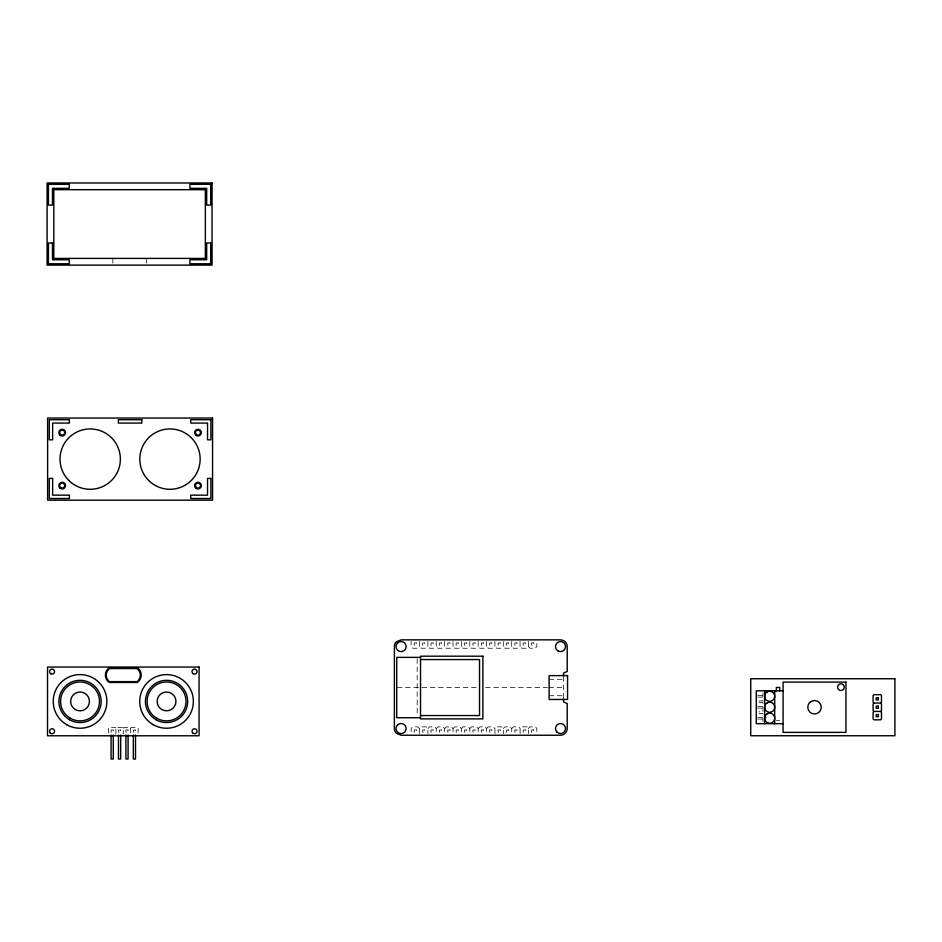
<?xml version="1.0" encoding="UTF-8"?>
<svg xmlns="http://www.w3.org/2000/svg" width="942" height="942" viewBox="0 0 942 942"><rect width="100%" height="100%" fill="white"/><g stroke="black" fill="none" stroke-linecap="round" stroke-linejoin="round"><path stroke-width="0.71" stroke-dasharray="4.71 3.53" d="M520.102 733.571L520.102 728.543L521.444 726.859L527.108 726.859L528.45 728.543L528.45 733.571M528.45 728.543L529.793 726.859L535.492 726.859L536.834 728.543L536.834 733.571M115.878 734.148L115.878 728.072L116.549 727.401L122.625 727.401L123.296 728.072L123.296 734.148M123.296 728.072L123.967 727.401L130.043 727.401L130.714 728.072L130.714 734.148M130.714 728.072L131.385 727.401L137.461 727.401L138.133 728.072L138.133 734.148M419.484 641.537L419.484 646.565L417.812 648.237L412.773 648.237L411.101 646.565L411.101 641.537M427.868 641.537L427.868 646.565L426.184 648.237L421.156 648.237L419.484 646.565M436.252 641.537L436.252 646.565L434.568 648.237L429.54 648.237L427.868 646.565M444.624 641.537L444.624 646.565L442.952 648.237L437.924 648.237L436.252 646.565M453.008 641.537L453.008 646.565L451.336 648.237L446.308 648.237L444.624 646.565M461.392 641.537L461.392 646.565L459.72 648.237L454.692 648.237L453.008 646.565M469.775 641.537L469.775 646.565L468.103 648.237L463.064 648.237L461.392 646.565M478.159 641.537L478.159 646.565L476.475 648.237L471.447 648.237L469.775 646.565M486.543 641.537L486.543 646.565L484.859 648.237L479.831 648.237L478.159 646.565M494.915 641.537L494.915 646.565L493.243 648.237L488.215 648.237L486.543 646.565M419.531 733.571L419.531 728.543L421.204 726.859L426.231 726.859L427.915 728.543L427.915 733.571M503.299 641.537L503.299 646.565L501.627 648.237L496.599 648.237L494.915 646.565M427.915 728.543L429.587 726.859L434.615 726.859L436.287 728.543L436.287 733.571M511.683 641.537L511.683 646.565L510.011 648.237L504.983 648.237L503.299 646.565M436.287 728.543L437.971 726.859L442.999 726.859L444.671 728.543L444.671 733.571M520.066 641.537L520.066 646.565L518.394 648.237L513.366 648.237L511.683 646.565M444.671 728.543L446.355 726.859L451.383 726.859L453.055 728.543L453.055 733.571M528.45 641.537L528.45 646.565L526.766 648.237L521.738 648.237L520.066 646.565M453.055 728.543L454.727 726.859L459.767 726.859L461.439 728.543L461.439 733.571M461.439 728.543L463.111 726.859L468.139 726.859L469.822 728.543L469.822 733.571M469.822 728.543L471.495 726.859L476.522 726.859L478.206 728.543L478.206 733.571M478.206 728.543L479.878 726.859L485 726.859L486.578 728.449L486.578 733.571M494.962 733.571L494.962 728.543L496.646 726.859L501.674 726.859L503.346 728.543L503.346 733.571M503.346 728.543L505.018 726.859L510.046 726.859L511.718 728.543L511.718 733.571M511.718 728.543L513.39 726.859L518.759 726.859L520.102 728.543M486.578 728.449L488.262 726.859L493.29 726.859L494.962 728.543M549.115 679.3L563.528 679.3M397.324 687.554L478.218 687.53M485.577 687.53L547.349 687.519M548.821 687.519L563.528 687.519M757.698 695.455L763.444 695.455M549.115 695.726L563.528 695.726M757.698 697.127L763.444 697.127M758.946 700.93L762.973 700.93L762.973 692.923M758.946 702.602L762.973 702.602L762.973 711.881L758.946 711.881M757.698 706.406L763.444 706.406M757.698 708.09L763.444 708.09M758.946 713.565L762.973 713.565L762.973 721.572M757.698 717.357L766.317 717.357M757.698 719.04L763.444 719.04M776.385 720.324L779.729 720.324M528.45 646.565L530.122 648.237L535.15 648.237L536.834 646.565L536.834 641.537M419.531 728.543L417.848 726.859L412.82 726.859L411.148 728.543L411.148 733.571M115.878 728.072L115.207 727.401L109.131 727.401L108.46 728.072L108.46 734.148M563.528 676.839L563.528 698.199M417.176 658.811L417.176 716.285M146.34 258.414L146.34 263.772M112.816 258.414L112.816 263.772M416.423 642.962L414.245 642.962L414.245 645.14L416.423 645.14L416.423 642.962M424.807 642.962L422.628 642.962L422.628 645.14L424.807 645.14L424.807 642.962M433.19 642.962L431.012 642.962L431.012 645.14L433.19 645.14L433.19 642.962M441.574 642.962L439.396 642.962L439.396 645.14L441.574 645.14L441.574 642.962M449.958 642.962L447.78 642.962L447.78 645.14L449.958 645.14L449.958 642.962M458.342 642.962L456.152 642.962L456.152 645.14L458.342 645.14L458.342 642.962M466.714 642.962L464.536 642.962L464.536 645.14L466.714 645.14L466.714 642.962M475.098 642.962L472.919 642.962L472.919 645.14L475.098 645.14L475.098 642.962M483.482 642.962L481.303 642.962L481.303 645.14L483.482 645.14L483.482 642.962M491.865 642.962L489.687 642.962L489.687 645.14L491.865 645.14L491.865 642.962M500.249 642.962L498.071 642.962L498.071 645.14L500.249 645.14L500.249 642.962M508.633 642.962L506.455 642.962L506.455 645.14L508.633 645.14L508.633 642.962M516.993 642.962L514.815 642.962L514.815 645.14L516.993 645.14L516.993 642.962M525.377 642.962L523.199 642.962L523.199 645.14L525.377 645.14L525.377 642.962M533.725 642.962L531.547 642.962L531.547 645.14L533.725 645.14L533.725 642.962M113.264 730.026L111.074 730.026L111.074 732.205L113.264 732.205L113.264 730.026M120.682 730.026L118.492 730.026L118.492 732.205L120.682 732.205L120.682 730.026M128.088 730.026L125.91 730.026L125.91 732.205L128.088 732.205L128.088 730.026M135.507 730.026L133.328 730.026L133.328 732.205L135.507 732.205L135.507 730.026M416.423 729.968L414.245 729.968L414.245 732.146L416.423 732.146L416.423 729.968M424.736 729.968L422.699 729.968L422.699 732.146L424.736 732.146L424.736 729.968M433.19 729.968L431.012 729.968L431.012 732.146L433.19 732.146L433.19 729.968M441.527 729.968L439.431 729.968L439.431 732.146L441.527 732.146L441.527 729.968M449.958 729.968L447.78 729.968L447.78 732.146L449.958 732.146L449.958 729.968M458.342 729.968L456.152 729.968L456.152 732.146L458.342 732.146L458.342 729.968M466.714 729.968L464.536 729.968L464.536 732.146L466.714 732.146L466.714 729.968M475.098 729.968L472.919 729.968L472.919 732.146L475.098 732.146L475.098 729.968M483.482 729.968L481.303 729.968L481.303 732.146L483.482 732.146L483.482 729.968M491.865 729.968L489.687 729.968L489.687 732.146L491.865 732.146L491.865 729.968M500.249 729.968L498.071 729.968L498.071 732.146L500.249 732.146L500.249 729.968M508.633 729.968L506.455 729.968L506.455 732.146L508.633 732.146L508.633 729.968M516.993 729.968L514.815 729.968L514.815 732.146L516.993 732.146L516.993 729.968M525.377 729.968L523.199 729.968L523.199 732.146L525.377 732.146L525.377 729.968M533.725 729.968L531.547 729.968L531.547 732.146L533.725 732.146L533.725 729.968"/><path stroke-width="1.41" d="M873.941 703.05L873.104 703.898L873.104 710.598L873.941 711.434L880.652 711.434L881.488 710.598L881.488 703.898L880.652 703.05L873.941 703.05L873.104 702.214L873.104 695.514L873.941 694.678L880.652 694.678L881.488 695.514L881.488 702.214L880.652 703.05M873.941 711.434L873.104 712.27L873.104 718.981L873.941 719.818L880.652 719.818L881.488 718.981L881.488 712.27L880.652 711.434M420.532 657.375L396.723 657.375L396.723 717.722L420.532 717.722M420.532 659.553L479.537 659.553L479.537 715.543L420.532 715.543M783.085 690.816L756.261 690.816L756.261 723.68L783.085 723.68M779.729 690.816L779.729 687.46L776.385 687.46L776.385 690.816M774.701 690.816L774.701 723.68M764.645 690.816L764.645 723.68M563.528 676.015L563.528 673.13L567.214 671.458L567.214 646.565A6.7 6.7 0 0 0 560.514 639.853L401.092 639.853L396.347 641.82A6.7 6.7 0 0 0 394.38 646.565L394.38 728.543A6.7 6.7 0 0 0 396.347 733.276L401.092 735.243L560.514 735.243A6.7 6.7 0 0 0 567.214 728.543L567.214 703.568L563.528 701.896L563.528 699.023M135.507 735.031L135.507 759.028L133.328 759.028L133.328 735.031M128.088 735.031L128.088 759.028L125.91 759.028L125.91 735.031M120.682 735.031L120.682 759.028L118.492 759.028L118.492 735.031M113.264 735.031L113.264 759.028L111.074 759.028L111.074 735.031M397.536 643.009L396.735 644.045A5.028 5.028 0 0 0 396.735 649.073L397.536 650.121A5.028 5.028 0 0 0 404.648 650.121A5.028 5.028 0 0 0 404.648 643.009A5.028 5.028 0 0 0 397.536 643.009M397.536 724.987L396.735 726.023A5.028 5.028 0 0 0 396.735 731.051L397.536 732.099A5.028 5.028 0 0 0 404.648 732.099A5.028 5.028 0 0 0 404.648 724.987A5.028 5.028 0 0 0 397.536 724.987M810.332 702.014L809.119 703.274A6.7 6.7 0 0 0 818.704 712.482L819.917 711.222A6.7 6.7 0 0 0 810.332 702.014M109.331 667.725L107.989 668.761A8.973 8.973 0 0 0 107.989 681.443L109.331 682.479L137.261 682.479L138.604 681.443A8.973 8.973 0 0 0 138.604 668.761L137.261 667.725L109.331 667.725M109.613 668.561L108.577 669.362A8.125 8.125 0 0 0 108.577 680.842L109.613 681.643L136.979 681.643L138.003 680.842A8.125 8.125 0 0 0 138.003 669.362L136.979 668.561L109.613 668.561M767.165 691.934L766.117 692.735A5.028 5.028 0 0 0 766.117 699.847L767.165 700.648A5.028 5.028 0 0 0 772.193 700.648L773.229 699.847A5.028 5.028 0 0 0 773.229 692.735L772.193 691.934A5.028 5.028 0 0 0 767.165 691.934M767.165 702.885L766.117 703.686A5.028 5.028 0 0 0 766.117 710.798L767.165 711.599A5.028 5.028 0 0 0 772.193 711.599L773.229 710.798A5.028 5.028 0 0 0 773.229 703.686L772.193 702.885A5.028 5.028 0 0 0 767.165 702.885M767.165 713.848L766.117 714.637A5.028 5.028 0 0 0 766.117 721.749L767.165 722.549A5.028 5.028 0 0 0 772.193 722.549L773.229 721.749A5.028 5.028 0 0 0 773.229 714.637L772.193 713.848A5.028 5.028 0 0 0 767.165 713.848M212.056 182.972L47.1 182.972L47.1 265.114L212.056 265.114L212.056 182.972M69.225 184.314L48.442 184.314L48.442 205.097L52.469 205.097L52.469 188.341L69.225 188.341L69.225 184.314M210.714 184.314L189.931 184.314L189.931 188.341L206.687 188.341L206.687 205.097L210.714 205.097L210.714 184.314M205.356 189.683L53.8 189.683L53.8 258.414L205.356 258.414L205.356 189.683M52.469 242.989L48.442 242.989L48.442 263.772L69.225 263.772L69.225 259.757L52.469 259.757L52.469 242.989M210.714 242.989L206.687 242.989L206.687 259.757L189.931 259.757L189.931 263.772L210.714 263.772L210.714 242.989M212.562 418.048L47.606 418.048L47.606 500.19L212.562 500.19L212.562 418.048M69.402 419.72L49.29 419.72L49.29 439.832L52.634 439.832L52.634 423.076L69.402 423.076L69.402 419.72M141.818 419.72L118.351 419.72L118.351 423.076L141.818 423.076L141.818 419.72M210.89 419.72L190.767 419.72L190.767 423.076L207.534 423.076L207.534 439.832L210.89 439.832L210.89 419.72M52.634 478.395L49.29 478.395L49.29 498.506L69.402 498.506L69.402 495.162L52.634 495.162L52.634 478.395M210.89 478.395L207.534 478.395L207.534 495.162L190.767 495.162L190.767 498.506L210.89 498.506L210.89 478.395M482.893 656.197L420.532 656.197L420.532 718.899L482.893 718.899L482.893 656.197M199.068 667.054L47.524 667.054L47.524 735.784L199.068 735.784L199.068 667.054M567.555 675.579L549.115 675.638L549.115 699.47L567.555 699.447L567.555 675.555M894.9 678.746L750.727 678.746L750.727 735.749L894.9 735.749L894.9 678.746M845.951 682.102L783.085 682.102L783.085 732.393L845.951 732.393L845.951 682.102M878.391 697.775L876.213 697.775L876.213 699.953L878.391 699.953L878.391 697.775M878.391 706.159L876.213 706.159L876.213 708.337L878.391 708.337L878.391 706.159M878.391 714.542L876.213 714.542L876.213 716.721L878.391 716.721L878.391 714.542M843.29 684.763L842.595 684.222A3.356 3.356 0 0 0 837.685 688.001L838.015 688.802A3.356 3.356 0 0 0 842.96 689.791A3.356 3.356 0 0 0 843.29 684.763M50.797 673.754A2.52 2.52 0 0 0 54.565 671.587A2.52 2.52 0 0 0 50.797 669.409A2.52 2.52 0 0 0 50.797 673.754M50.373 733.135A2.52 2.52 0 0 0 54.506 731.781A2.52 2.52 0 0 0 51.268 728.872A2.52 2.52 0 0 0 50.373 733.135M192.769 733.041A2.52 2.52 0 0 0 196.972 731.91A2.52 2.52 0 0 0 193.887 728.837A2.52 2.52 0 0 0 192.769 733.041M193.063 673.612A2.52 2.52 0 0 0 197.043 671.846A2.52 2.52 0 0 0 193.522 669.279A2.52 2.52 0 0 0 193.063 673.612M69.484 719.712A21.124 21.124 0 0 0 101.171 701.425A21.124 21.124 0 0 0 69.484 683.127A21.124 21.124 0 0 0 69.484 719.712M155.983 719.712A21.124 21.124 0 0 0 187.67 701.425A21.124 21.124 0 0 0 155.983 683.127A21.124 21.124 0 0 0 155.983 719.712M66.635 724.645A26.823 26.823 0 0 0 106.87 701.425A26.823 26.823 0 0 0 66.635 678.193A26.823 26.823 0 0 0 66.635 724.645M153.134 724.645A26.823 26.823 0 0 0 193.369 701.425A26.823 26.823 0 0 0 153.134 678.193A26.823 26.823 0 0 0 153.134 724.645M70.32 718.263A19.441 19.441 0 0 0 99.487 701.425A19.441 19.441 0 0 0 70.32 684.575A19.441 19.441 0 0 0 70.32 718.263M75.348 709.55A9.385 9.385 0 0 0 89.431 701.425A9.385 9.385 0 0 0 75.348 693.288A9.385 9.385 0 0 0 75.348 709.55M156.819 718.263A19.441 19.441 0 0 0 185.998 701.425A19.441 19.441 0 0 0 156.819 684.575A19.441 19.441 0 0 0 156.819 718.263M161.847 709.55A9.385 9.385 0 0 0 175.93 701.425A9.385 9.385 0 0 0 161.847 693.288A9.385 9.385 0 0 0 161.847 709.55M60.936 487.779A2.52 2.52 0 0 0 64.704 485.601A2.52 2.52 0 0 0 60.936 483.423A2.52 2.52 0 0 0 60.936 487.779M60.936 434.804A2.52 2.52 0 0 0 64.704 432.625A2.52 2.52 0 0 0 60.936 430.447A2.52 2.52 0 0 0 60.936 434.804M196.207 434.403A2.52 2.52 0 0 0 200.41 433.273A2.52 2.52 0 0 0 197.325 430.2A2.52 2.52 0 0 0 196.207 434.403M196.207 487.379A2.52 2.52 0 0 0 200.41 486.249A2.52 2.52 0 0 0 197.325 483.175A2.52 2.52 0 0 0 196.207 487.379M68.848 480.455A30.179 30.179 0 0 0 119.34 466.926A30.179 30.179 0 0 0 82.378 429.964A30.179 30.179 0 0 0 68.848 480.455M148.648 480.455A30.179 30.179 0 0 0 199.127 466.926A30.179 30.179 0 0 0 162.177 429.964A30.179 30.179 0 0 0 148.648 480.455M196.301 435.534A3.356 3.356 0 0 0 201.329 432.625A3.356 3.356 0 0 0 196.301 429.729A3.356 3.356 0 0 0 196.301 435.534M59.817 435.004A3.356 3.356 0 0 0 65.434 433.497A3.356 3.356 0 0 0 61.324 429.387A3.356 3.356 0 0 0 59.817 435.004M59.817 487.968A3.356 3.356 0 0 0 65.434 486.472A3.356 3.356 0 0 0 61.324 482.363A3.356 3.356 0 0 0 59.817 487.968M195.606 487.968A3.356 3.356 0 0 0 201.223 486.472A3.356 3.356 0 0 0 197.114 482.363A3.356 3.356 0 0 0 195.606 487.968M557.994 650.922A5.028 5.028 0 0 0 565.541 646.565A5.028 5.028 0 0 0 557.994 642.208A5.028 5.028 0 0 0 557.994 650.922M556.957 732.099A5.028 5.028 0 0 0 565.365 729.838A5.028 5.028 0 0 0 559.207 723.68A5.028 5.028 0 0 0 556.957 732.099"/></g></svg>
